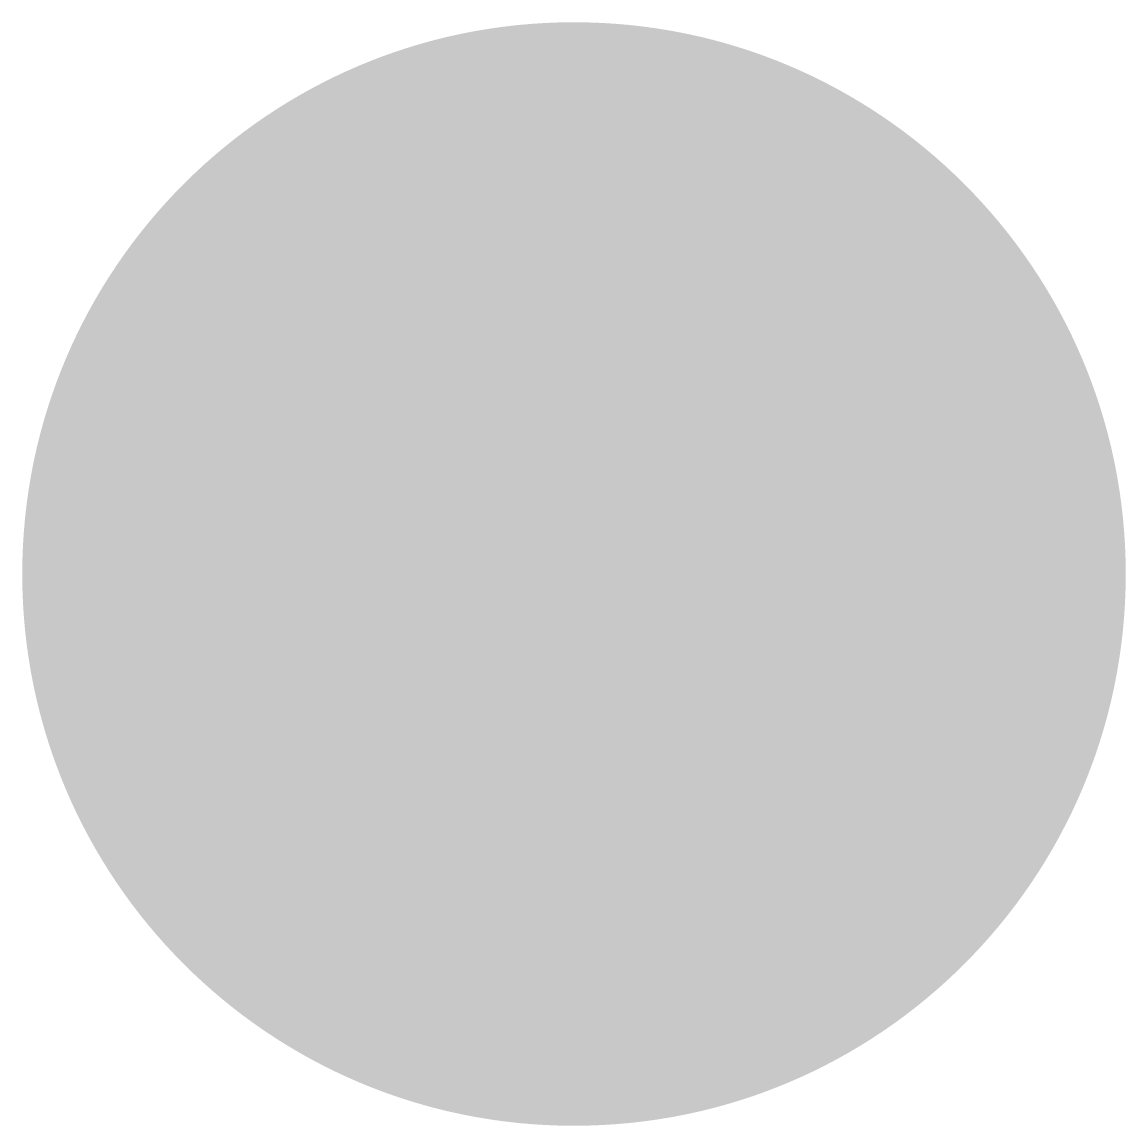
# Model space of a CAD drawing. Header units: metres. Extents: x -65 to -45, y -10 to 10.
import ezdxf

# ---------------------------------------------------------------- set-up
doc = ezdxf.new("R2010")
doc.units = ezdxf.units.M

msp = doc.modelspace()

# ---------------------------------------------------------------- hatches: boundary and pattern name
h = msp.add_hatch(color=7)
edge = h.paths.add_edge_path()
edge.add_arc((-55, 0), 10, 0, 360)

doc.saveas('drawing.dxf')
